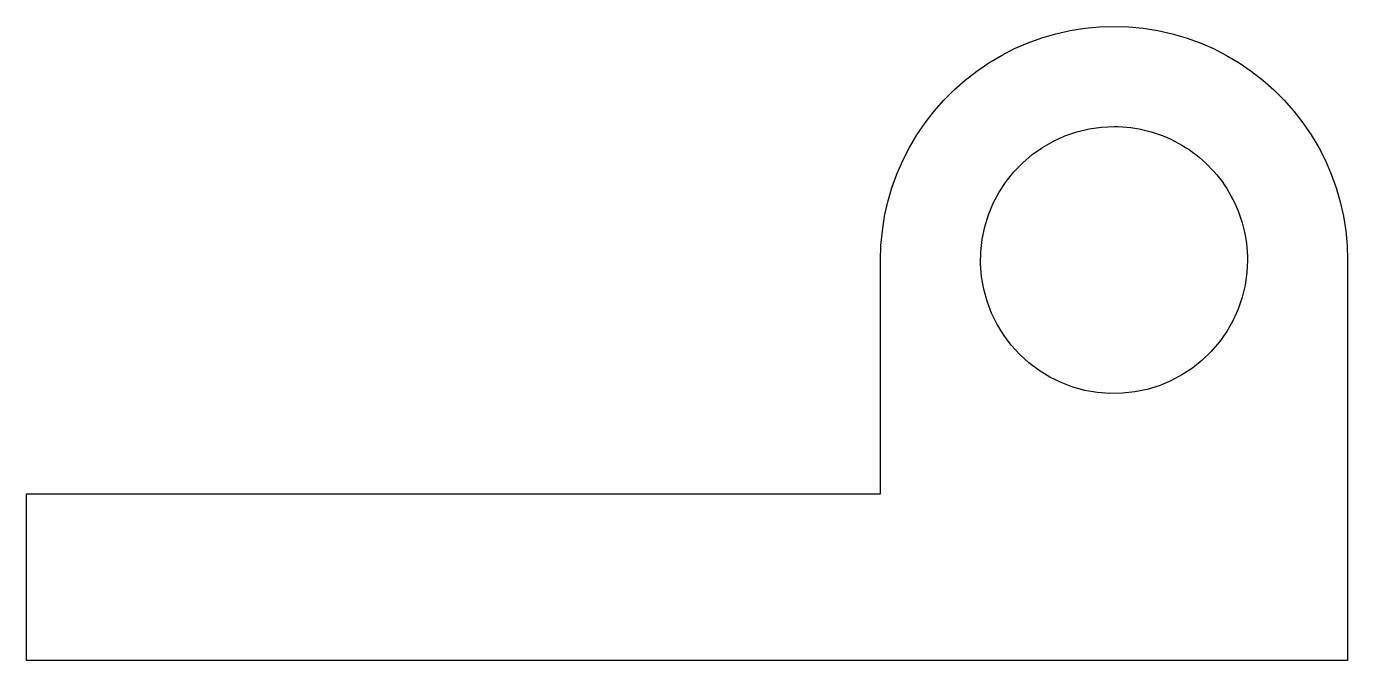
# Model space of a CAD drawing. Header units: metres. Extents: x -32.3 to 7.3, y 0 to 19.
import ezdxf

# ---------------------------------------------------------------- set-up
doc = ezdxf.new("R2010")
doc.units = ezdxf.units.M

msp = doc.modelspace()

# ---------------------------------------------------------------- linework, layer by layer
for points in [[(-6.7, 12), (-6.686, 12.44), (-6.645, 12.877), (-6.576, 13.312), (-6.48, 13.741), (-6.357, 14.163), (-6.208, 14.577), (-6.034, 14.98), (-5.834, 15.372), (-5.61, 15.751), (-5.363, 16.114), (-5.094, 16.462), (-4.803, 16.792), (-4.492, 17.103), (-4.162, 17.394), (-3.814, 17.663), (-3.451, 17.91), (-3.072, 18.134), (-2.68, 18.334), (-2.277, 18.508), (-1.863, 18.657), (-1.441, 18.78), (-1.012, 18.876), (-0.577, 18.945), (-0.14, 18.986), (0.3, 19), (0.74, 18.986), (1.177, 18.945), (1.612, 18.876), (2.041, 18.78), (2.463, 18.657), (2.877, 18.508), (3.28, 18.334), (3.672, 18.134), (4.051, 17.91), (4.414, 17.663), (4.762, 17.394), (5.092, 17.103), (5.403, 16.792), (5.694, 16.462), (5.963, 16.114), (6.21, 15.751), (6.434, 15.372), (6.634, 14.98), (6.808, 14.577), (6.957, 14.163), (7.08, 13.741), (7.176, 13.312), (7.245, 12.877), (7.286, 12.44), (7.3, 12)], [(4.3, 12), (4.282, 11.624), (4.229, 11.25), (4.141, 10.884), (4.019, 10.528), (3.864, 10.184), (3.677, 9.857), (3.461, 9.548), (3.216, 9.262), (2.945, 9), (2.651, 8.764), (2.336, 8.557), (2.003, 8.381), (1.655, 8.236), (1.295, 8.126), (0.926, 8.049), (0.551, 8.008), (0.174, 8.002), (-0.201, 8.032), (-0.573, 8.096), (-0.936, 8.196), (-1.289, 8.329), (-1.627, 8.495), (-1.948, 8.692), (-2.25, 8.918), (-2.528, 9.172), (-2.782, 9.45), (-3.008, 9.752), (-3.205, 10.073), (-3.371, 10.411), (-3.504, 10.764), (-3.604, 11.127), (-3.668, 11.499), (-3.698, 11.874), (-3.692, 12.251), (-3.651, 12.626), (-3.574, 12.995), (-3.464, 13.355), (-3.319, 13.703), (-3.143, 14.036), (-2.936, 14.351), (-2.7, 14.645), (-2.438, 14.916), (-2.152, 15.161), (-1.843, 15.377), (-1.516, 15.564), (-1.172, 15.719), (-0.816, 15.841), (-0.45, 15.929), (-0.076, 15.982), (0.3, 16)], [(0.3, 16), (0.426, 15.998), (0.551, 15.992), (0.676, 15.982), (0.801, 15.968), (0.926, 15.951), (1.05, 15.929), (1.173, 15.904), (1.295, 15.874), (1.416, 15.841), (1.536, 15.804), (1.655, 15.764), (1.772, 15.719), (1.889, 15.671), (2.003, 15.619), (2.116, 15.564), (2.227, 15.505), (2.336, 15.443), (2.443, 15.377), (2.548, 15.308), (2.651, 15.236), (2.752, 15.161), (2.85, 15.082), (2.945, 15), (3.038, 14.916), (3.128, 14.828), (3.216, 14.738), (3.3, 14.645), (3.382, 14.55), (3.461, 14.452), (3.536, 14.351), (3.608, 14.248), (3.677, 14.143), (3.743, 14.036), (3.805, 13.927), (3.864, 13.816), (3.919, 13.703), (3.971, 13.589), (4.019, 13.472), (4.064, 13.355), (4.104, 13.236), (4.141, 13.116), (4.174, 12.995), (4.204, 12.873), (4.229, 12.75), (4.251, 12.626), (4.268, 12.501), (4.282, 12.376), (4.292, 12.251), (4.298, 12.126), (4.3, 12)], [(-6.7, 5), (-6.7, 5.14), (-6.7, 5.28), (-6.7, 5.42), (-6.7, 5.56), (-6.7, 5.7), (-6.7, 5.84), (-6.7, 5.98), (-6.7, 6.12), (-6.7, 6.26), (-6.7, 6.4), (-6.7, 6.54), (-6.7, 6.68), (-6.7, 6.82), (-6.7, 6.96), (-6.7, 7.1), (-6.7, 7.24), (-6.7, 7.38), (-6.7, 7.52), (-6.7, 7.66), (-6.7, 7.8), (-6.7, 7.94), (-6.7, 8.08), (-6.7, 8.22), (-6.7, 8.36), (-6.7, 8.5), (-6.7, 8.64), (-6.7, 8.78), (-6.7, 8.92), (-6.7, 9.06), (-6.7, 9.2), (-6.7, 9.34), (-6.7, 9.48), (-6.7, 9.62), (-6.7, 9.76), (-6.7, 9.9), (-6.7, 10.04), (-6.7, 10.18), (-6.7, 10.32), (-6.7, 10.46), (-6.7, 10.6), (-6.7, 10.74), (-6.7, 10.88), (-6.7, 11.02), (-6.7, 11.16), (-6.7, 11.3), (-6.7, 11.44), (-6.7, 11.58), (-6.7, 11.72), (-6.7, 11.86), (-6.7, 12)], [(-6.7, 5), (-6.7, 5.14), (-6.7, 5.28), (-6.7, 5.42), (-6.7, 5.56), (-6.7, 5.7), (-6.7, 5.84), (-6.7, 5.98), (-6.7, 6.12), (-6.7, 6.26), (-6.7, 6.4), (-6.7, 6.54), (-6.7, 6.68), (-6.7, 6.82), (-6.7, 6.96), (-6.7, 7.1), (-6.7, 7.24), (-6.7, 7.38), (-6.7, 7.52), (-6.7, 7.66), (-6.7, 7.8), (-6.7, 7.94), (-6.7, 8.08), (-6.7, 8.22), (-6.7, 8.36), (-6.7, 8.5), (-6.7, 8.64), (-6.7, 8.78), (-6.7, 8.92), (-6.7, 9.06), (-6.7, 9.2), (-6.7, 9.34), (-6.7, 9.48), (-6.7, 9.62), (-6.7, 9.76), (-6.7, 9.9), (-6.7, 10.04), (-6.7, 10.18), (-6.7, 10.32), (-6.7, 10.46), (-6.7, 10.6), (-6.7, 10.74), (-6.7, 10.88), (-6.7, 11.02), (-6.7, 11.16), (-6.7, 11.3), (-6.7, 11.44), (-6.7, 11.58), (-6.7, 11.72), (-6.7, 11.86), (-6.7, 12)], [(7.3, 12), (7.3, 11.76), (7.3, 11.52), (7.3, 11.28), (7.3, 11.04), (7.3, 10.8), (7.3, 10.56), (7.3, 10.32), (7.3, 10.08), (7.3, 9.84), (7.3, 9.6), (7.3, 9.36), (7.3, 9.12), (7.3, 8.88), (7.3, 8.64), (7.3, 8.4), (7.3, 8.16), (7.3, 7.92), (7.3, 7.68), (7.3, 7.44), (7.3, 7.2), (7.3, 6.96), (7.3, 6.72), (7.3, 6.48), (7.3, 6.24), (7.3, 6), (7.3, 5.76), (7.3, 5.52), (7.3, 5.28), (7.3, 5.04), (7.3, 4.8), (7.3, 4.56), (7.3, 4.32), (7.3, 4.08), (7.3, 3.84), (7.3, 3.6), (7.3, 3.36), (7.3, 3.12), (7.3, 2.88), (7.3, 2.64), (7.3, 2.4), (7.3, 2.16), (7.3, 1.92), (7.3, 1.68), (7.3, 1.44), (7.3, 1.2), (7.3, 0.96), (7.3, 0.72), (7.3, 0.48), (7.3, 0.24), (7.3, 0)], [(-32.3, 0), (-32.3, 0.1), (-32.3, 0.2), (-32.3, 0.3), (-32.3, 0.4), (-32.3, 0.5), (-32.3, 0.6), (-32.3, 0.7), (-32.3, 0.8), (-32.3, 0.9), (-32.3, 1), (-32.3, 1.1), (-32.3, 1.2), (-32.3, 1.3), (-32.3, 1.4), (-32.3, 1.5), (-32.3, 1.6), (-32.3, 1.7), (-32.3, 1.8), (-32.3, 1.9), (-32.3, 2), (-32.3, 2.1), (-32.3, 2.2), (-32.3, 2.3), (-32.3, 2.4), (-32.3, 2.5), (-32.3, 2.6), (-32.3, 2.7), (-32.3, 2.8), (-32.3, 2.9), (-32.3, 3), (-32.3, 3.1), (-32.3, 3.2), (-32.3, 3.3), (-32.3, 3.4), (-32.3, 3.5), (-32.3, 3.6), (-32.3, 3.7), (-32.3, 3.8), (-32.3, 3.9), (-32.3, 4), (-32.3, 4.1), (-32.3, 4.2), (-32.3, 4.3), (-32.3, 4.4), (-32.3, 4.5), (-32.3, 4.6), (-32.3, 4.7), (-32.3, 4.8), (-32.3, 4.9), (-32.3, 5)], [(-32.3, 5), (-31.788, 5), (-31.276, 5), (-30.764, 5), (-30.252, 5), (-29.74, 5), (-29.228, 5), (-28.716, 5), (-28.204, 5), (-27.692, 5), (-27.18, 5), (-26.668, 5), (-26.156, 5), (-25.644, 5), (-25.132, 5), (-24.62, 5), (-24.108, 5), (-23.596, 5), (-23.084, 5), (-22.572, 5), (-22.06, 5), (-21.548, 5), (-21.036, 5), (-20.524, 5), (-20.012, 5), (-19.5, 5), (-18.988, 5), (-18.476, 5), (-17.964, 5), (-17.452, 5), (-16.94, 5), (-16.428, 5), (-15.916, 5), (-15.404, 5), (-14.892, 5), (-14.38, 5), (-13.868, 5), (-13.356, 5), (-12.844, 5), (-12.332, 5), (-11.82, 5), (-11.308, 5), (-10.796, 5), (-10.284, 5), (-9.772, 5), (-9.26, 5), (-8.748, 5), (-8.236, 5), (-7.724, 5), (-7.212, 5), (-6.7, 5)], [(-20, 5), (-19.734, 5), (-19.468, 5), (-19.202, 5), (-18.936, 5), (-18.67, 5), (-18.404, 5), (-18.138, 5), (-17.872, 5), (-17.606, 5), (-17.34, 5), (-17.074, 5), (-16.808, 5), (-16.542, 5), (-16.276, 5), (-16.01, 5), (-15.744, 5), (-15.478, 5), (-15.212, 5), (-14.946, 5), (-14.68, 5), (-14.414, 5), (-14.148, 5), (-13.882, 5), (-13.616, 5), (-13.35, 5), (-13.084, 5), (-12.818, 5), (-12.552, 5), (-12.286, 5), (-12.02, 5), (-11.754, 5), (-11.488, 5), (-11.222, 5), (-10.956, 5), (-10.69, 5), (-10.424, 5), (-10.158, 5), (-9.892, 5), (-9.626, 5), (-9.36, 5), (-9.094, 5), (-8.828, 5), (-8.562, 5), (-8.296, 5), (-8.03, 5), (-7.764, 5), (-7.498, 5), (-7.232, 5), (-6.966, 5), (-6.7, 5)], [(7.3, 0), (6.508, 0), (5.716, 0), (4.924, 0), (4.132, 0), (3.34, 0), (2.548, 0), (1.756, 0), (0.964, 0), (0.172, 0), (-0.62, 0), (-1.412, 0), (-2.204, 0), (-2.996, 0), (-3.788, 0), (-4.58, 0), (-5.372, 0), (-6.164, 0), (-6.956, 0), (-7.748, 0), (-8.54, 0), (-9.332, 0), (-10.124, 0), (-10.916, 0), (-11.708, 0), (-12.5, 0), (-13.292, 0), (-14.084, 0), (-14.876, 0), (-15.668, 0), (-16.46, 0), (-17.252, 0), (-18.044, 0), (-18.836, 0), (-19.628, 0), (-20.42, 0), (-21.212, 0), (-22.004, 0), (-22.796, 0), (-23.588, 0), (-24.38, 0), (-25.172, 0), (-25.964, 0), (-26.756, 0), (-27.548, 0), (-28.34, 0), (-29.132, 0), (-29.924, 0), (-30.716, 0), (-31.508, 0), (-32.3, 0)]]:
    msp.add_lwpolyline(points)

doc.saveas('drawing.dxf')
